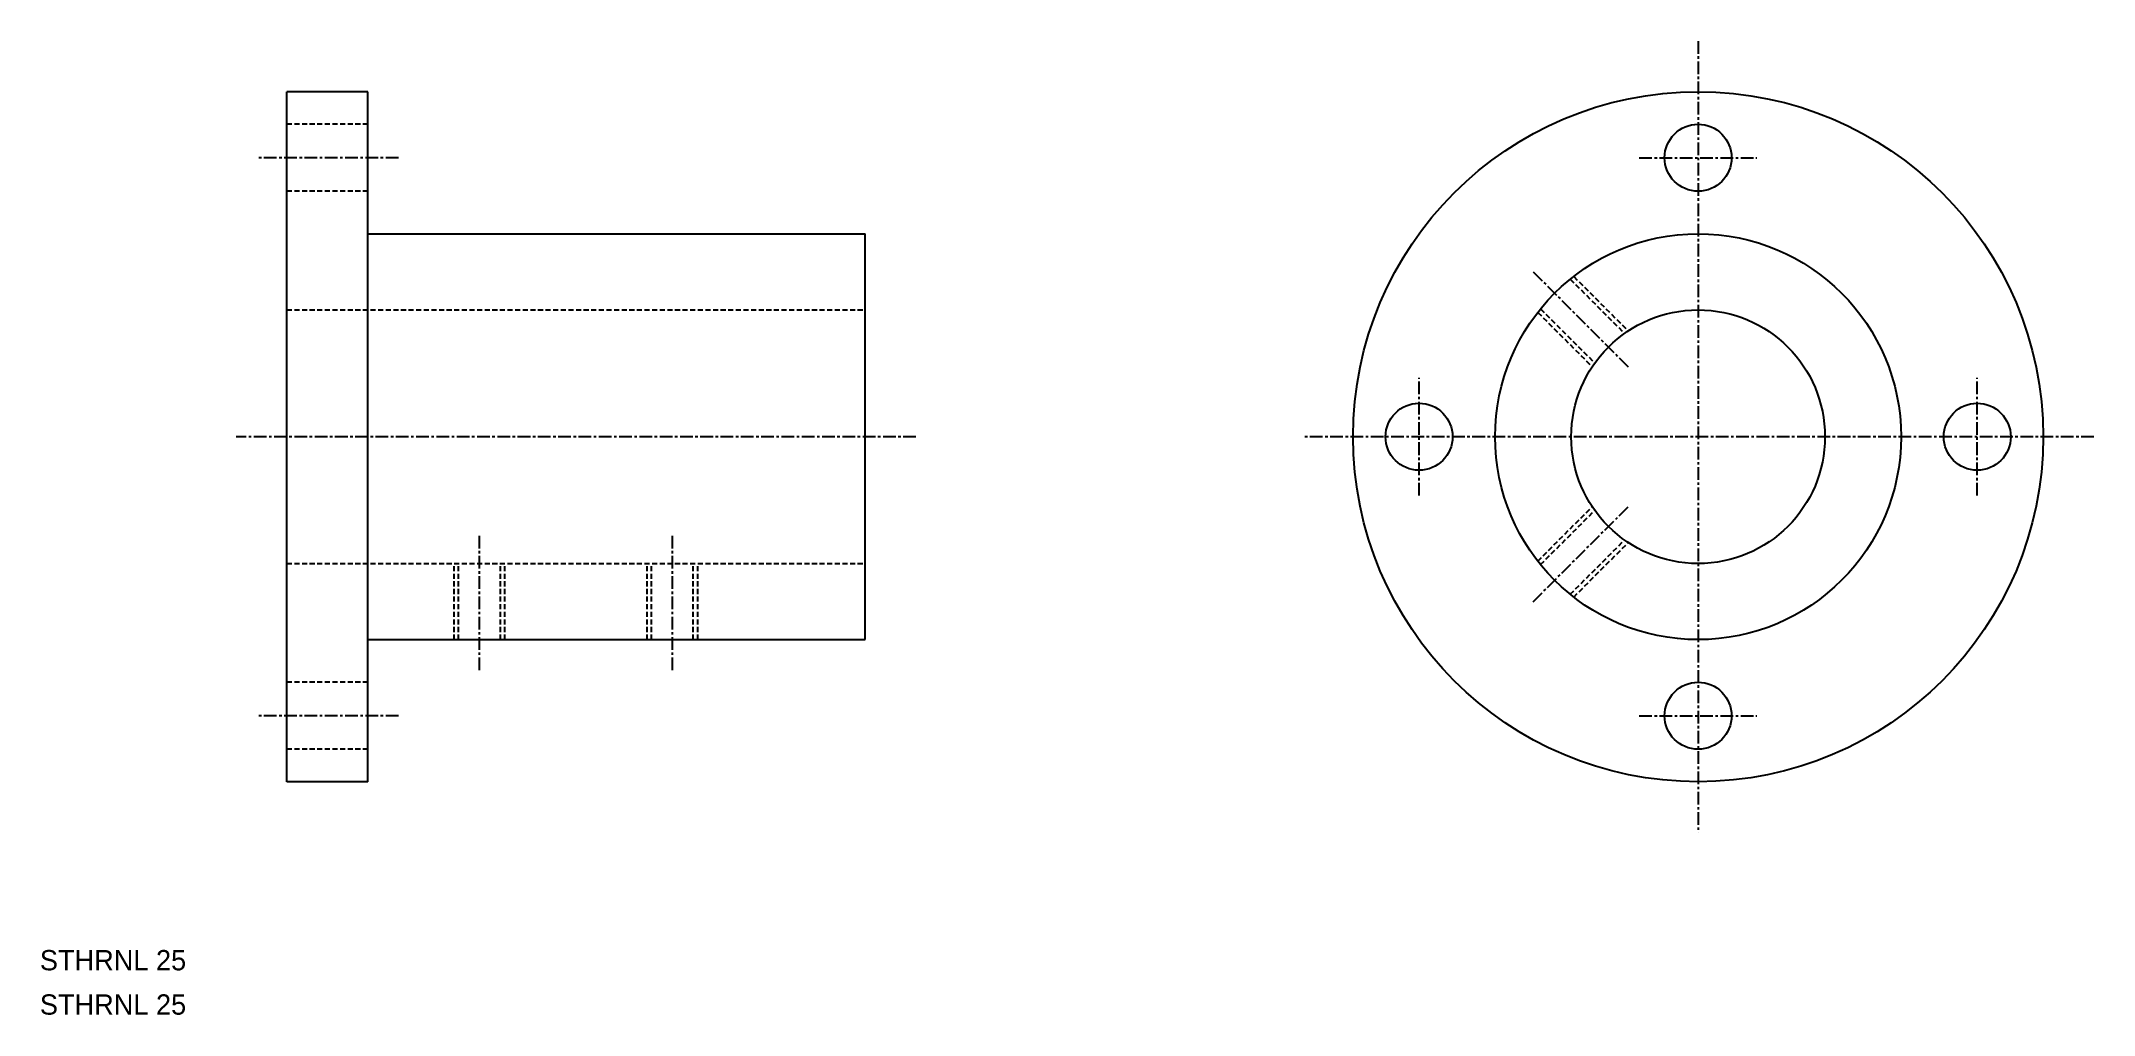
# Model space of a CAD drawing. Extents: x 47 to 249, y 55 to 151.
import ezdxf

# ---------------------------------------------------------------- set-up
doc = ezdxf.new("R2010")
doc.units = 0
doc.linetypes.add('CENTER', pattern=[2, 1.25, -0.25, 0.25, -0.25])
doc.linetypes.add('DASHED', pattern=[0.75, 0.5, -0.25])
doc.layers.get('0').update_dxf_attribs({"linetype": 'CONTINUOUS'})
doc.layers.add('CENTER', color=1, linetype='CENTER')

msp = doc.modelspace()

# ---------------------------------------------------------------- linework, layer by layer
at = {"color": 7, "linetype": 'CONTINUOUS'}
for p, q in [((71.17, 77.61), (71.17, 145.61)), ((79.17, 145.61), (71.17, 145.61)), ((79.17, 77.61), (79.17, 145.61)), ((79.17, 131.61), (128.17, 131.61)), ((128.17, 91.61), (128.17, 131.61)), ((79.17, 91.61), (128.17, 91.61)), ((79.17, 77.61), (71.17, 77.61))]:
    msp.add_line(p, q, dxfattribs=at)
at = {"color": 3, "linetype": 'DASHED'}
for p, q in [((79.17, 142.41), (71.17, 142.41)), ((79.17, 135.81), (71.17, 135.81)), ((197.64, 127.14), (202.99, 121.79)), ((197.98, 127.41), (203.35, 122.04)), ((71.17, 124.11), (128.17, 124.11)), ((194.44, 123.87), (199.81, 118.5)), ((194.71, 124.21), (200.06, 118.87)), ((194.44, 99.35), (199.81, 104.72)), ((194.71, 99.01), (200.06, 104.35)), ((197.64, 96.08), (202.99, 101.43)), ((197.98, 95.81), (203.35, 101.18)), ((71.17, 99.11), (128.17, 99.11)), ((87.67, 91.61), (87.67, 99.11)), ((88.1, 91.61), (88.1, 99.11)), ((92.23, 91.61), (92.23, 99.11)), ((92.67, 91.61), (92.67, 99.11)), ((106.67, 91.61), (106.67, 99.11)), ((107.1, 91.61), (107.1, 99.11)), ((111.23, 91.61), (111.23, 99.11)), ((111.67, 91.61), (111.67, 99.11)), ((79.17, 87.41), (71.17, 87.41)), ((79.17, 80.81), (71.17, 80.81))]:
    msp.add_line(p, q, dxfattribs=at)
at = {"color": 7, "linetype": 'CONTINUOUS'}
for centre, radius in [((210.24, 111.61), 34), ((210.24, 139.11), 3.3), ((210.24, 111.61), 20), ((210.24, 111.61), 12.5), ((182.74, 111.61), 3.3), ((237.74, 111.61), 3.3), ((210.24, 84.11), 3.3)]:
    msp.add_circle(centre, radius, dxfattribs=at)
at = {"layer": 'CENTER', "color": 1, "linetype": 'CENTER'}
for p, q in [((210.24, 150.61), (210.24, 72.61)), ((82.17, 139.11), (68.17, 139.11)), ((204.44, 139.11), (216.04, 139.11)), ((193.98, 127.87), (203.53, 118.33)), ((182.74, 105.81), (182.74, 117.41)), ((237.74, 105.81), (237.74, 117.41)), ((133.17, 111.61), (66.17, 111.61)), ((249.24, 111.61), (171.24, 111.61)), ((193.98, 95.35), (203.53, 104.89)), ((90.17, 88.61), (90.17, 102.11)), ((109.17, 88.61), (109.17, 102.11)), ((82.17, 84.11), (68.17, 84.11)), ((204.44, 84.11), (216.04, 84.11))]:
    msp.add_line(p, q, dxfattribs=at)

# ---------------------------------------------------------------- texts
at = {"color": 7, "linetype": 'CONTINUOUS'}
for p in [(46.84, 59.02), (46.84, 54.65)]:
    msp.add_text('STHRNL 25', height=2, dxfattribs=at).set_placement(p)

doc.saveas('drawing.dxf')
